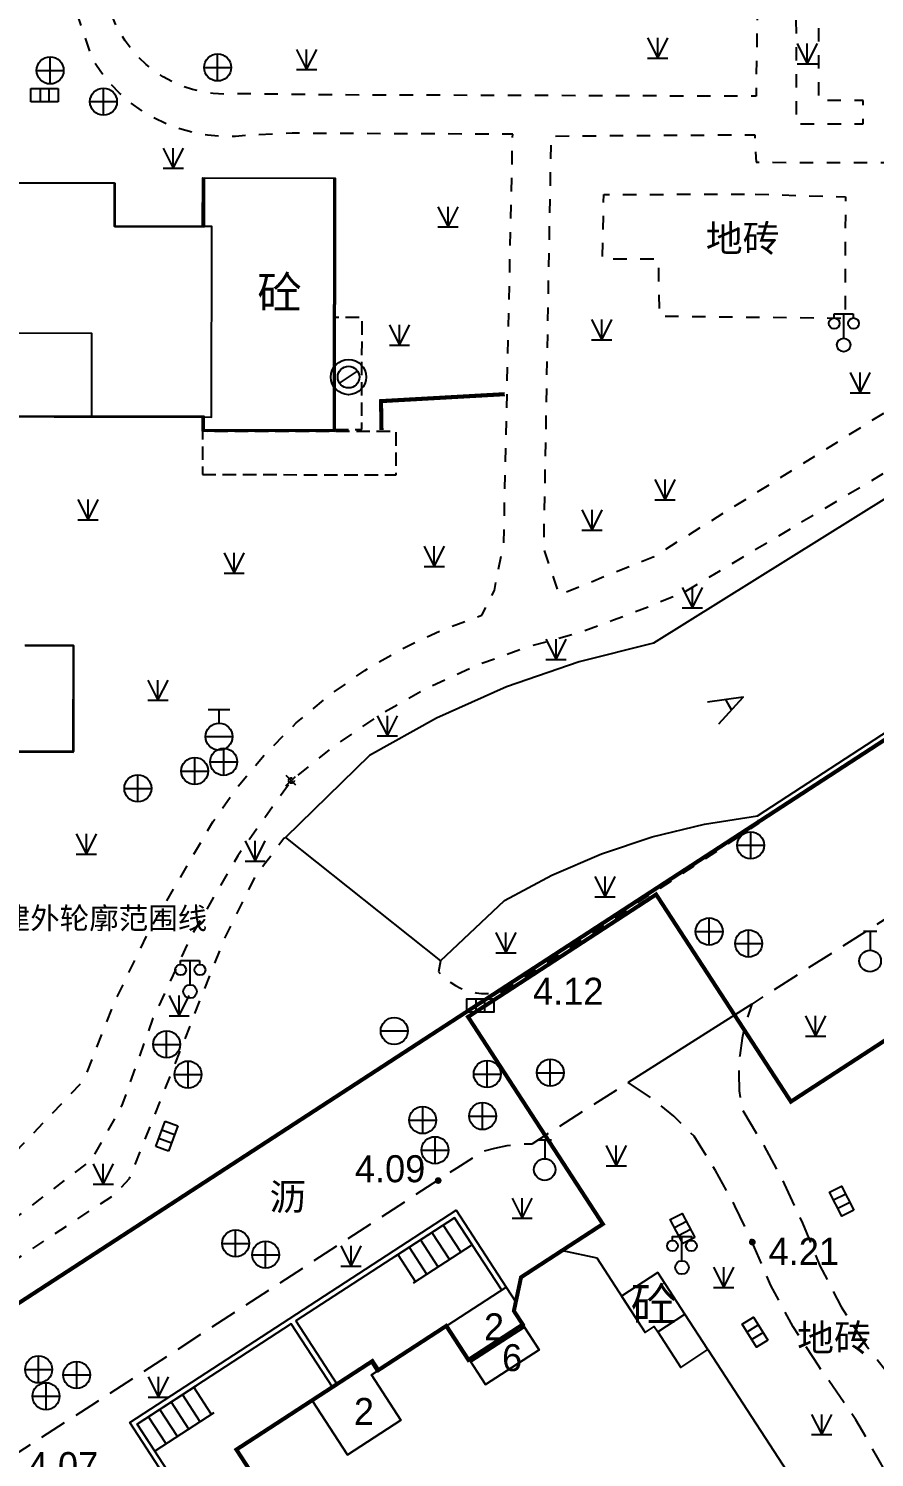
# Model space of a CAD drawing. Extents: x 99002 to 478558, y 2449839 to 2450453.
# Drawn here: x 478371.7 to 478403, y 2450095.1 to 2450147.9 of the extents above; entities that cross this region are included whole.
import ezdxf
from ezdxf.enums import TextEntityAlignment as Align

# ---------------------------------------------------------------- set-up
doc = ezdxf.new("R2010")
doc.units = 0
doc.header["$LTSCALE"] = 0.5
doc.header["$PDMODE"] = 35
doc.header["$PDSIZE"] = 0.2
for name, pattern in [('2', [0]), ('430600', [3, 2, -1]), ('X0', [4, 3, -1]), ('X3', [5, 4, -1]), ('X32', [1.5, 1, -0.5]), ('X6', [2, 1, -1])]:
    doc.linetypes.add(name, pattern=pattern)
doc.layers.get('0').update_dxf_attribs({"linetype": 'CONTINUOUS'})
for name, color, linetype in [('DEFAULT', 1, 'CONTINUOUS'), ('DLDW', 11, 'CONTINUOUS'), ('DLSS', 4, 'CONTINUOUS'), ('DMTZ', 3, 'CONTINUOUS'), ('GCD', 1, 'CONTINUOUS'), ('GXYZ', 2, 'CONTINUOUS'), ('JMD', 6, 'CONTINUOUS'), ('ZBTZ', 3, 'CONTINUOUS'), ('交通线', 7, 'CONTINUOUS'), ('地下室范围线', 170, 'CONTINUOUS'), ('居民地点', 7, 'CONTINUOUS'), ('居民地线', 7, 'CONTINUOUS'), ('建筑物首层报建外轮廓范围线', 10, 'CONTINUOUS'), ('房屋面', 7, 'CONTINUOUS'), ('植被点', 114, 'CONTINUOUS'), ('管线点', 7, 'CONTINUOUS'), ('高程点', 7, 'CONTINUOUS')]:
    doc.layers.add(name, color=color, linetype=linetype)
doc.styles.add('方正中等线简体', font='FZZDXJW.TTF')
doc.styles.add('方正细等线简体', font='方正细等线简体.ttf')
doc.styles.add('等线体', font='simhei.ttf')
doc.styles.add('细等线体', font='FZXDXJW.TTF', dxfattribs={"width": 0.8})
doc.styles.add('黑体', font='simhei.ttf')
doc.linetypes.add('1161', pattern='A,0,[149,AAA.SHX,S=0.15,R=0,X=0,Y=0],-1.6', length=1.6)
doc.linetypes.add('380202', pattern='A,4.5,[145,ss2007.shx,S=1,R=0,X=0,Y=1],4.5,-0.5,[146,ss2007.shx,S=1,R=0,X=0,Y=0],-0.5', length=10)

# ---------------------------------------------------------------- blocks, each defined once
blk = doc.blocks.new('3805011')
at = {"color": 0, "linetype": 'Continuous', "lineweight": -3, "flags": 128}
for points in [[(-0.7, 2), (-0.7, 2.3), (0.7, 2.3), (0.7, 2)], [(0, 0.5), (0, 2.3)]]:
    blk.add_lwpolyline(points, dxfattribs=at)
at = {"color": 0, "linetype": 'Continuous', "lineweight": -3}
for centre, radius in [((-0.7, 1.6), 0.4), ((0.7, 1.6), 0.4), ((0, 0), 0.5)]:
    blk.add_circle(centre, radius, dxfattribs=at)
blk = doc.blocks.new('8202001')
at = {"color": 0, "linetype": 'Continuous', "lineweight": -3, "flags": 128}
for points in [[(-0.75, 1.5), (0, 0)], [(0, 0), (0.75, 1.5)], [(0, 0), (0, 1.5)], [(-0.75, 0), (0.75, 0)]]:
    blk.add_lwpolyline(points, dxfattribs=at)
blk = doc.blocks.new('7201001')
at = {"linetype": '2'}
h = blk.add_hatch(color=0, dxfattribs=at)
edge = h.paths.add_edge_path(flags=0)
edge.add_arc((0, 0), 0.25, 0, 360)
blk = doc.blocks.new('5441011')
at = {"color": 0, "linetype": 'Continuous', "lineweight": -3, "flags": 128}
for points in [[(-1, 0), (1, 0)], [(0, -1), (0, 1)]]:
    blk.add_lwpolyline(points, dxfattribs=at)
at = {"color": 0, "linetype": 'Continuous', "lineweight": -3}
blk.add_circle((0, 0), 1, dxfattribs=at)
blk = doc.blocks.new('5441024')
at = {"color": 0, "linetype": 'Continuous', "lineweight": -3, "flags": 128}
blk.add_lwpolyline([(1, 0.5), (1, -0.5), (-1, -0.5), (-1, 0.5)], close=True, dxfattribs=at)
for points in [[(-0.33, 0.5), (-0.33, -0.5)], [(0.33, -0.5), (0.33, 0.5)]]:
    blk.add_lwpolyline(points, dxfattribs=at)
blk = doc.blocks.new('5430072')
at = {"color": 0, "linetype": 'Continuous', "lineweight": -3, "flags": 128}
for points in [[(-0.5, 2.2), (0.5, 2.2)], [(0, 2.2), (0, 0.8)]]:
    blk.add_lwpolyline(points, dxfattribs=at)
at = {"color": 0, "linetype": 'Continuous', "lineweight": -3}
blk.add_circle((0, 0), 0.8, dxfattribs=at)
blk = doc.blocks.new('5430051')
at = {"color": 0, "linetype": 'Continuous', "lineweight": -3, "flags": 128}
blk.add_lwpolyline([(-1, 0), (1, 0)], dxfattribs=at)
at = {"color": 0, "linetype": 'Continuous', "lineweight": -3}
blk.add_circle((0, 0), 1, dxfattribs=at)
blk = doc.blocks.new('gc043')
for p, q in [((-1, 0), (1, 0)), ((0, -1), (0, 1))]:
    blk.add_line(p, q)
blk.add_circle((0, 0), 1)
blk = doc.blocks.new('gc133')
for p, q in [((-0.8, 2), (0.8, 2)), ((0, 1), (0, 2)), ((-1, 0), (1, 0))]:
    blk.add_line(p, q)
blk.add_circle((0, 0), 1)
blk = doc.blocks.new('gc041')
for p, q in [((-1, 0.5), (1, 0.5)), ((-1, -0.5), (-1, 0.5)), ((-0.33, 0.5), (-0.33, -0.5)), ((0.33, 0.5), (0.33, -0.5)), ((1, 0.5), (1, -0.5)), ((1, -0.5), (-1, -0.5))]:
    blk.add_line(p, q)
blk = doc.blocks.new('gc097')
for p, q in [((-0.7, 2), (-0.7, 2.3)), ((-0.7, 2.3), (0.7, 2.3)), ((0, 0.5), (0, 2.3)), ((0.7, 2.3), (0.7, 2))]:
    blk.add_line(p, q)
for centre, radius in [((-0.7, 1.6), 0.4), ((0.73, 1.6), 0.4), ((0, 0), 0.5)]:
    blk.add_circle(centre, radius)
blk = doc.blocks.new('gc124')
for p, q in [((-0.75, 1.5), (0, 0)), ((0, 0), (0, 1.5)), ((0, 0), (0.75, 1.5)), ((-0.75, 0), (0.75, 0))]:
    blk.add_line(p, q)
blk = doc.blocks.new('gc290')
for points in [[(-0.9, 2.5), (0, 0), (0.9, 2.5)], [(0, 1.2), (-0.43, 1.2), (0.43, 1.2)]]:
    blk.add_lwpolyline(points)
blk = doc.blocks.new('GC200')
at = {"linetype": 'Continuous', "const_width": 0.2, "flags": 128}
blk.add_lwpolyline([(-0.1, 0, 1), (0.1, 0, 1)], format="xyb", close=True, dxfattribs=at)
blk = doc.blocks.new('gc011')
for p, q in [((-0.67, -0.44), (0.67, 0.44)), ((0.8, 0), (0.8, 0))]:
    blk.add_line(p, q)
for radius in [1.3, 0.8]:
    blk.add_circle((0, 0), radius)

msp = doc.modelspace()

# ---------------------------------------------------------------- linework, layer by layer
at = {"layer": 'DLSS', "color": 4, "linetype": 'X6', "flags": 128}
for points in [[(478404.278, 2450164.193), (478404.283, 2450153.726), (478402.564, 2450153.728), (478402.594, 2450150.772), (478398.703, 2450150.705), (478398.633, 2450145.422), (478383.053, 2450145.472), (478379.334, 2450145.514), (478378.943, 2450145.503), (478378.552, 2450145.527), (478378.165, 2450145.584), (478377.784, 2450145.675), (478377.413, 2450145.799), (478377.053, 2450145.954), (478376.709, 2450146.14), (478376.382, 2450146.355), (478376.075, 2450146.598), (478375.79, 2450146.867), (478375.53, 2450147.16), (478375.296, 2450147.473), (478375.09, 2450147.807), (478374.914, 2450148.156), (478374.77, 2450148.52), (478374.657, 2450148.895), (478374.577, 2450149.278), (478373.627, 2450152.674), (478381.995, 2450156.488), (478391.33, 2450161.475), (478393.818, 2450162.424), (478396.373, 2450163.174), (478398.978, 2450163.721), (478401.619, 2450164.061)], [(478420.209, 2450160.185), (478422.18, 2450157.17), (478423.359, 2450154.437), (478424.183, 2450149.327), (478424.175, 2450147.485), (478424.121, 2450146.486), (478421.388, 2450144.961), (478394.832, 2450128.379), (478391.366, 2450126.983), (478390.786, 2450128.693), (478391.058, 2450143.952), (478398.588, 2450144), (478398.636, 2450142.981), (478411.433, 2450142.959), (478411.47, 2450150.74), (478407.497, 2450150.793), (478407.555, 2450153.691), (478405.767, 2450153.747), (478405.795, 2450164.241), (478407.963, 2450164.179), (478410.117, 2450163.939), (478412.245, 2450163.525), (478414.332, 2450162.937), (478416.364, 2450162.181), (478418.328, 2450161.262)], [(478400.109, 2450149.243), (478400.12, 2450144.404), (478402.599, 2450144.409), (478402.597, 2450145.265), (478400.956, 2450145.262), (478400.949, 2450148.429), (478402.595, 2450148.432), (478402.593, 2450149.249)], [(478398.603, 2450141.802), (478401.937, 2450141.703), (478401.932, 2450137.205), (478395.061, 2450137.283), (478395.029, 2450139.398), (478392.957, 2450139.392), (478393.001, 2450141.791)]]:
    msp.add_lwpolyline(points, close=True, dxfattribs=at)
for points in [[(478343.179, 2450102.917), (478342.76, 2450102.923), (478342.745, 2450106.358), (478341.47, 2450106.414), (478341.404, 2450098.543), (478334.016, 2450098.613), (478332.604, 2450099.964), (478329.512, 2450096.725), (478331.411, 2450095.887), (478333.364, 2450095.181), (478335.361, 2450094.612), (478347.962, 2450093.428), (478349.258, 2450093.355), (478350.556, 2450093.396), (478351.845, 2450093.553), (478353.115, 2450093.822), (478369.376, 2450104.429), (478373.774, 2450109.032), (478374.879, 2450111.858), (478376.203, 2450114.589), (478377.736, 2450117.207), (478378.543, 2450118.588), (478379.466, 2450119.894), (478380.497, 2450121.116), (478381.629, 2450122.245), (478382.855, 2450123.273), (478384.163, 2450124.192), (478385.546, 2450124.995), (478386.993, 2450125.677), (478388.493, 2450126.232), (478388.956, 2450127.148), (478389.282, 2450128.819), (478389.301, 2450128.843), (478389.632, 2450144.017), (478381.478, 2450144.054), (478379.905, 2450143.983), (478379.384, 2450143.937), (478378.861, 2450143.938), (478378.34, 2450143.985), (478377.825, 2450144.078), (478377.32, 2450144.217), (478376.83, 2450144.4), (478376.358, 2450144.625), (478375.907, 2450144.892), (478375.483, 2450145.198), (478375.087, 2450145.54), (478374.723, 2450145.916), (478374.394, 2450146.322), (478374.102, 2450146.757), (478372.268, 2450152.24), (478366.498, 2450150.715), (478366.489, 2450141.507)], [(478429.11, 2450146.796), (478395.927, 2450127.054), (478394.651, 2450126.537), (478393.366, 2450126.042), (478392.074, 2450125.569), (478390.134, 2450125.038), (478388.245, 2450124.349), (478386.42, 2450123.505), (478384.67, 2450122.514), (478383.008, 2450121.382), (478381.446, 2450120.116), (478379.466, 2450117.337), (478377.75, 2450114.387), (478376.312, 2450111.292), (478375.165, 2450108.078), (478374.039, 2450106.081), (478370.832, 2450103.633), (478344.658, 2450086.461), (478345.301, 2450085.473), (478347.677, 2450087.02), (478361.705, 2450096.135), (478374.871, 2450104.778), (478375.463, 2450105.402), (478378.999, 2450114.317), (478380.132, 2450116.598), (478381.166, 2450117.982), (478381.227, 2450118.006)], [(478386.963, 2450113.454), (478386.89, 2450113.047), (478387.029, 2450112.899), (478387.181, 2450112.764), (478387.343, 2450112.642), (478387.516, 2450112.535), (478387.697, 2450112.444), (478387.886, 2450112.368), (478388.08, 2450112.31), (478388.279, 2450112.268), (478388.48, 2450112.244), (478388.683, 2450112.237), (478388.886, 2450112.249), (478389.087, 2450112.278), (478389.284, 2450112.324), (478398.754, 2450118.542), (478398.693, 2450118.816)]]:
    msp.add_lwpolyline(points, dxfattribs=at)
at = {"layer": 'DLSS', "color": 4, "linetype": 'X3', "const_width": 0.15, "flags": 128}
msp.add_lwpolyline([(478389.34, 2450134.405), (478384.762, 2450134.148), (478384.78, 2450133.082)], dxfattribs=at)
at = {"layer": 'DLSS', "color": 4, "linetype": 'X6'}
msp.add_point((478381.446, 2450120.116), dxfattribs=at)
at = {"layer": 'JMD', "color": 6, "linetype": 'Continuous', "lineweight": -3, "ltscale": 0.5, "elevation": 22.088, "flags": 128}
for points in [[(478378.165, 2450140.601), (478378.167, 2450142.401), (478383.067, 2450142.395), (478383.055, 2450133.025), (478378.155, 2450133.031), (478378.155, 2450133.561)], [(478366.849, 2450136.676), (478374.059, 2450136.666), (478374.055, 2450133.566), (478378.495, 2450133.561), (478378.505, 2450140.601), (478374.905, 2450140.605), (478374.907, 2450142.205), (478366.617, 2450142.216)], [(478366.845, 2450133.576), (478378.495, 2450133.561), (478378.505, 2450140.601), (478374.905, 2450140.605), (478374.907, 2450142.205), (478366.617, 2450142.216)], [(478369.779, 2450121.172), (478373.379, 2450121.167), (478373.384, 2450125.107), (478371.584, 2450125.11)]]:
    msp.add_lwpolyline(points, dxfattribs=at)
at = {"layer": 'JMD', "color": 6, "linetype": 'X32', "elevation": 22.088, "flags": 128}
msp.add_lwpolyline([(478383.055, 2450133.105), (478384.055, 2450133.103), (478384.06, 2450137.243), (478383.06, 2450137.245)], dxfattribs=at)
at = {"layer": 'JMD', "color": 6, "linetype": 'Continuous', "flags": 128}
msp.add_lwpolyline([(478398.693, 2450118.816), (478411.102, 2450126.894), (478414.992, 2450129.354), (478410.87, 2450135.228), (478407.29, 2450132.963), (478394.84, 2450125.199), (478392.087, 2450124.512), (478389.406, 2450123.585), (478386.817, 2450122.426), (478384.341, 2450121.043), (478381.227, 2450118.006), (478386.963, 2450113.454), (478389.325, 2450115.686), (478391.082, 2450116.617), (478392.911, 2450117.4), (478394.797, 2450118.03), (478396.729, 2450118.503)], close=True, dxfattribs=at)
at = {"layer": 'JMD', "color": 6, "linetype": 'X32', "elevation": 22.088, "flags": 128}
msp.add_lwpolyline([(478378.153, 2450131.433), (478385.326, 2450131.423), (478385.328, 2450133.022), (478378.155, 2450133.031)], close=True, dxfattribs=at)
at = {"layer": 'ZBTZ', "color": 3, "linetype": '1161', "lineweight": -3, "flags": 128}
msp.add_lwpolyline([(478398.472, 2450111.848), (478393.905, 2450108.944)], dxfattribs=at)
at = {"layer": '交通线', "color": 4, "linetype": '430600', "lineweight": -3, "flags": 128}
for points in [[(478479.943, 2450132.353), (478463.369, 2450132.238), (478458.881, 2450132.495), (478456.499, 2450132.827), (478454.157, 2450133.376), (478451.875, 2450134.135), (478449.672, 2450135.1), (478447.349, 2450135.868), (478444.97, 2450136.437), (478442.551, 2450136.803), (478440.11, 2450136.964), (478437.664, 2450136.917), (478435.23, 2450136.665), (478434.303, 2450136.175), (478423.303, 2450129.07), (478423.254, 2450129.021), (478423.21, 2450128.967), (478423.17, 2450128.91), (478423.136, 2450128.849), (478423.107, 2450128.786), (478423.083, 2450128.72), (478423.065, 2450128.653), (478423.053, 2450128.584), (478423.047, 2450128.515), (478423.047, 2450128.445), (478423.054, 2450128.376), (478423.066, 2450128.307), (478423.084, 2450128.24), (478423.108, 2450128.175), (478423.137, 2450128.111), (478423.172, 2450128.051), (478423.212, 2450127.994), (478423.256, 2450127.94), (478423.305, 2450127.891), (478423.359, 2450127.846), (478405.874, 2450116.556), (478398.472, 2450111.848), (478398.269, 2450111.229), (478398.12, 2450110.594), (478398.028, 2450109.949), (478397.991, 2450109.298), (478398.012, 2450108.647), (478398.089, 2450107.999), (478398.92, 2450106.624), (478399.674, 2450105.206), (478400.351, 2450103.749), (478400.996, 2450102.171), (478401.783, 2450100.659), (478402.705, 2450099.225), (478403.755, 2450097.882), (478404.384, 2450096.913), (478405.57, 2450094.739), (478406.862, 2450092.628), (478408.257, 2450090.582), (478408.46, 2450090.292), (478408.688, 2450090.019), (478408.938, 2450089.767), (478409.209, 2450089.538), (478409.498, 2450089.333), (478409.804, 2450089.153), (478410.124, 2450089), (478410.457, 2450088.875), (478410.798, 2450088.78), (478411.147, 2450088.714), (478411.5, 2450088.678), (478411.855, 2450088.672), (478412.209, 2450088.698), (478412.559, 2450088.753), (478412.904, 2450088.838), (478414.828, 2450089.959), (478416.657, 2450091.23), (478418.379, 2450092.642), (478417.701, 2450093.593), (478419.102, 2450094.694), (478419.842, 2450093.734), (478420.77, 2450094.295), (478421.712, 2450094.832), (478422.668, 2450095.344), (478425.666, 2450097.102), (478425.678, 2450097.562), (478425.649, 2450098.02), (478425.577, 2450098.474), (478425.465, 2450098.919), (478425.313, 2450099.353), (478425.122, 2450099.77), (478424.893, 2450100.169), (478424.63, 2450100.545), (478424.333, 2450100.896)], [(478394.852, 2450081.681), (478396.459, 2450079.208), (478396.532, 2450079.068), (478396.616, 2450078.934), (478396.712, 2450078.809), (478396.819, 2450078.692), (478396.935, 2450078.586), (478397.061, 2450078.489), (478397.194, 2450078.405), (478397.334, 2450078.332), (478397.48, 2450078.271), (478397.631, 2450078.224), (478397.785, 2450078.189), (478397.941, 2450078.169), (478400.406, 2450079.355), (478402.823, 2450080.633), (478405.192, 2450082), (478405.394, 2450082.138), (478405.582, 2450082.294), (478405.757, 2450082.465), (478405.915, 2450082.652), (478406.056, 2450082.852), (478406.179, 2450083.063), (478406.282, 2450083.285), (478406.365, 2450083.515), (478406.427, 2450083.752), (478406.468, 2450083.993), (478406.693, 2450085.558), (478406.816, 2450087.135), (478406.836, 2450088.716), (478406.429, 2450089.681), (478405.943, 2450090.608), (478405.38, 2450091.491), (478404.744, 2450092.323), (478403.927, 2450093.7), (478403.122, 2450095.084), (478402.329, 2450096.474), (478400.955, 2450098.456), (478400.001, 2450099.911), (478399.18, 2450101.445), (478398.496, 2450103.045), (478397.852, 2450104.391), (478397.132, 2450105.699), (478396.339, 2450106.963), (478395.593, 2450107.7), (478394.779, 2450108.363), (478393.905, 2450108.944), (478390.337, 2450106.674), (478389.875, 2450106.657), (478389.416, 2450106.603), (478388.963, 2450106.514), (478388.518, 2450106.39), (478387.562, 2450105.785), (478374.708, 2450097.43), (478374.026, 2450096.992), (478370.6, 2450094.782), (478369.951, 2450094.324), (478357.607, 2450086.341), (478356.945, 2450085.872), (478353.521, 2450083.694), (478340.666, 2450075.287), (478340.002, 2450074.88), (478333.988, 2450070.987), (478331.952, 2450069.651), (478331.265, 2450068.957), (478330.641, 2450068.206), (478330.084, 2450067.404), (478329.599, 2450066.556), (478329.189, 2450065.669), (478328.858, 2450064.751), (478328.607, 2450063.807), (478328.44, 2450062.845), (478328.357, 2450061.872), (478328.358, 2450060.895), (478328.444, 2450059.922), (478328.614, 2450058.96), (478328.867, 2450058.017), (478329.201, 2450057.099), (478347.003, 2450039.842), (478348.907, 2450037.656), (478349.589, 2450036.674), (478362.784, 2450017.026), (478363.954, 2450016.185), (478364.642, 2450015.592), (478373.787, 2450007.903), (478379.173, 2450003.015), (478384.241, 2449998.212), (478396, 2449986.946), (478398.011, 2449985.022), (478399.229, 2449983.784), (478400.558, 2449982.665), (478401.986, 2449981.677), (478404.483, 2449979.905), (478416.492, 2449971.351), (478416.836, 2449970.999), (478422.449, 2449965.556), (478424.272, 2449963.329), (478425.508, 2449961.1), (478428.225, 2449958.523), (478431.459, 2449955.8), (478434.142, 2449954.42), (478445.956, 2449942.922), (478446.481, 2449942.456), (478447.043, 2449942.037), (478447.64, 2449941.668), (478448.266, 2449941.351), (478448.916, 2449941.089), (478449.587, 2449940.884), (478450.273, 2449940.737), (478450.969, 2449940.65), (478451.67, 2449940.622), (478452.371, 2449940.655), (478453.066, 2449940.748), (478453.751, 2449940.9), (478454.42, 2449941.11), (478455.7, 2449941.443), (478457.981, 2449944.485), (478458.148, 2449944.564), (478455.81, 2449948.415), (478457.924, 2449949.782), (478459.95, 2449951.084), (478462.127, 2449952.434), (478464.164, 2449953.762), (478466.248, 2449955.086), (478468.444, 2449956.513), (478471.843, 2449951.186)]]:
    msp.add_lwpolyline(points, dxfattribs=at)
at = {"layer": '地下室范围线', "color": 170, "linetype": 'X0', "const_width": 0.15, "flags": 128}
for points in [[(478291.279, 2450048.457), (478273.843, 2450065.24), (478274.774, 2450066.207), (478274.781, 2450071.265), (478268.18, 2450071.274), (478268.186, 2450075.674), (478269.986, 2450075.671), (478269.99, 2450078.471), (478274.09, 2450078.466), (478274.092, 2450080.266), (478274.592, 2450080.265), (478274.598, 2450084.665), (478272.148, 2450084.669), (478272.148, 2450084.469), (478264.048, 2450084.479), (478264.057, 2450091.279), (478267.757, 2450091.275), (478267.766, 2450097.635), (478443.266, 2450253.013), (478450.724, 2450253.003), (478450.716, 2450247.103), (478496.667, 2450247.042), (478496.617, 2450209.048), (478455.116, 2450209.103), (478455.045, 2450155.217), (478360.692, 2450093.851), (478359.326, 2450095.945), (478321.283, 2450071.203), (478306.781, 2450071.223), (478306.772, 2450064.554)], [(478321.488, 2450050.286), (478330.08, 2450055.876), (478330.499, 2450056.175), (478330.89, 2450056.51), (478331.25, 2450056.877), (478331.577, 2450057.275), (478331.868, 2450057.699), (478332.121, 2450058.148), (478332.334, 2450058.616), (478332.506, 2450059.101), (478332.634, 2450059.6), (478332.719, 2450060.108), (478332.759, 2450060.621), (478332.754, 2450061.136), (478332.704, 2450061.648), (478332.61, 2450062.154), (478332.472, 2450062.65), (478332.291, 2450063.132), (478332.069, 2450063.596), (478331.807, 2450064.039), (478325.686, 2450073.441), (478331.381, 2450077.146), (478337.554, 2450067.659), (478342.667, 2450070.986), (478343.912, 2450070.723), (478344.239, 2450070.22), (478346.251, 2450071.529), (478345.433, 2450072.786), (478347.947, 2450074.422), (478347.729, 2450074.757), (478352.759, 2450078.03), (478353.304, 2450077.191), (478362.859, 2450083.409), (478362.314, 2450084.247), (478369.858, 2450089.156), (478370.403, 2450088.318), (478379.958, 2450094.535), (478379.413, 2450095.373), (478384.442, 2450098.646), (478384.66, 2450098.31), (478387.175, 2450099.947), (478387.993, 2450098.69), (478390.004, 2450099.999), (478389.677, 2450100.502), (478389.941, 2450101.746), (478392.966, 2450103.715), (478387.981, 2450111.376), (478394.938, 2450115.903), (478399.923, 2450108.242), (478408.044, 2450113.525), (478409.293, 2450113.261), (478409.618, 2450112.761), (478411.63, 2450114.07), (478410.812, 2450115.327), (478413.326, 2450116.963), (478413.108, 2450117.299), (478418.137, 2450120.571), (478418.683, 2450119.733), (478428.238, 2450125.95), (478427.693, 2450126.789), (478432.722, 2450130.061), (478432.94, 2450129.726), (478435.455, 2450131.362), (478436.273, 2450130.105), (478438.368, 2450131.468), (478437.986, 2450132.055), (478438.221, 2450133.162), (478439.729, 2450134.144), (478440.974, 2450133.88), (478441.247, 2450133.461), (478454.666, 2450142.193), (478469.534, 2450119.344), (478469.386, 2449987.125), (478463.408, 2449983.235), (478462.59, 2449984.493), (478460.494, 2449983.129), (478461.858, 2449981.034), (478460.349, 2449980.052), (478462.531, 2449976.699), (478456.16, 2449972.554), (478453.979, 2449975.907), (478452.386, 2449974.871), (478451.568, 2449976.128), (478444.024, 2449971.219), (478444.842, 2449969.962), (478443.25, 2449968.926), (478445.431, 2449965.573), (478443.583, 2449964.37), (478464.254, 2449932.603), (478459.677, 2449929.625), (478463.818, 2449923.262), (478456.279, 2449918.357), (478453.957, 2449920.592), (478451.602, 2449918.145), (478450.231, 2449919.46), (478441.771, 2449910.669), (478443.141, 2449909.352), (478440.577, 2449906.688), (478423.786, 2449922.843), (478422.018, 2449921.005), (478311.113, 2450027.708), (478313.666, 2450030.362), (478314.171, 2450029.877), (478322.643, 2450038.681), (478322.138, 2450039.167), (478324.564, 2450041.688), (478323.282, 2450042.922), (478325.388, 2450044.293)]]:
    msp.add_lwpolyline(points, close=True, dxfattribs=at)
at = {"layer": '居民地线', "color": 6, "linetype": 'Continuous', "lineweight": -3, "ltscale": 0.5, "flags": 128}
msp.add_lwpolyline([(478377.316, 2450093.529), (478375.468, 2450096.373), (478387.54, 2450104.224), (478389.393, 2450101.376), (478389.225, 2450101.267), (478387.48, 2450103.949), (478381.612, 2450100.133), (478383.138, 2450097.785), (478382.971, 2450097.677), (478381.444, 2450100.024), (478375.744, 2450096.316), (478377.485, 2450093.639)], close=True, dxfattribs=at)
for points in [[(478385.301, 2450102.532), (478387.48, 2450103.949)], [(478387.48, 2450103.949), (478388.134, 2450102.944)], [(478386.642, 2450103.404), (478387.296, 2450102.398)], [(478387.061, 2450103.677), (478387.715, 2450102.671)], [(478385.804, 2450102.859), (478386.458, 2450101.852)], [(478388.134, 2450102.944), (478385.955, 2450101.525)], [(478386.223, 2450103.132), (478386.877, 2450102.125)], [(478385.384, 2450102.586), (478386.039, 2450101.58)], [(478375.744, 2450096.316), (478377.923, 2450097.734)], [(478378.075, 2450096.4), (478377.42, 2450097.407)], [(478378.494, 2450096.673), (478377.839, 2450097.679)], [(478377.656, 2450096.127), (478377.001, 2450097.134)], [(478376.818, 2450095.582), (478376.163, 2450096.589)], [(478378.578, 2450096.727), (478376.398, 2450095.31)], [(478377.237, 2450095.855), (478376.582, 2450096.862)], [(478376.398, 2450095.31), (478375.744, 2450096.316)]]:
    msp.add_lwpolyline(points, dxfattribs=at)
at = {"layer": '居民地线', "color": 6, "linetype": '380202', "lineweight": -3, "ltscale": 0.5, "flags": 128}
msp.add_lwpolyline([(478396.854, 2450099.069), (478396.004, 2450100.377)], dxfattribs=at)
at = {"layer": '建筑物首层报建外轮廓范围线', "color": 10, "linetype": 'Continuous'}
for points in [[(478366.864, 2450133.606), (478378.214, 2450133.591), (478378.214, 2450133.091), (478383.014, 2450133.085), (478383.026, 2450142.385), (478378.226, 2450142.391), (478378.224, 2450140.591), (478374.924, 2450140.595), (478374.926, 2450142.195), (478366.676, 2450142.206)], [(478369.798, 2450121.202), (478373.398, 2450121.197), (478373.403, 2450125.097), (478371.603, 2450125.1)]]:
    msp.add_lwpolyline(points, dxfattribs=at)
at = {"layer": '房屋面', "color": 6, "linetype": 'Continuous', "lineweight": -3, "ltscale": 0.5, "flags": 128}
msp.add_lwpolyline([(478380.503, 2450093.693), (478379.413, 2450095.37), (478382.214, 2450097.19), (478383.522, 2450095.177), (478385.501, 2450096.463), (478384.411, 2450098.14), (478387.212, 2450099.96), (478388.629, 2450097.779), (478390.608, 2450099.065), (478389.688, 2450100.481), (478389.955, 2450101.742), (478391.479, 2450102.732), (478392.74, 2450102.464), (478394.532, 2450099.706), (478394.867, 2450099.924), (478394.998, 2450099.723), (478395.848, 2450098.415), (478396.854, 2450099.069), (478400.58, 2450093.333)], dxfattribs=at)
for points in [[(478395.002, 2450101.92), (478393.66, 2450101.048), (478394.532, 2450099.706), (478394.867, 2450099.924), (478394.998, 2450099.723), (478394.998, 2450099.723), (478396.004, 2450100.377)], [(478387.212, 2450099.96), (478389.392, 2450101.376), (478389.758, 2450100.813), (478389.688, 2450100.481), (478390.063, 2450099.904), (478388.084, 2450098.618)], [(478388.084, 2450098.618), (478390.063, 2450099.904), (478390.608, 2450099.065), (478388.629, 2450097.779)], [(478382.214, 2450097.19), (478384.394, 2450098.606), (478384.612, 2450098.271), (478384.411, 2450098.14), (478385.501, 2450096.463), (478383.522, 2450095.177)]]:
    msp.add_lwpolyline(points, close=True, dxfattribs=at)

# ---------------------------------------------------------------- block references
at = {"layer": 'DLDW', "color": 11, "linetype": 'Continuous', "xscale": 0.5, "yscale": 0.5}
for p in [(478401.875, 2450136.224, 4.427), (478377.699, 2450112.314, 6.165)]:
    msp.add_blockref('gc097', p, dxfattribs=at)
at = {"layer": 'GCD', "color": 1, "linetype": 'Continuous'}
ref = msp.add_blockref('GC200', (478391.859, 2450117.274, 3.654), dxfattribs=dict(at, xscale=4.876000004212864e-06, yscale=4.876000004212864e-06, zscale=4.876000004212864e-06))
ref.add_attrib('height', '3.65', dxfattribs={"linetype": 'Continuous', "height": 0.00000975, "style": '方正中等线简体', "width": 0.8}).set_placement((478392.459, 2450116.774, 3.654), align=Align.MIDDLE_LEFT)
ref = msp.add_blockref('GC200', (478380.132, 2450116.598, 4.063), dxfattribs=dict(at, xscale=4.876000004212864e-06, yscale=4.876000004212864e-06, zscale=4.876000004212864e-06))
ref.add_attrib('height', '4.06', dxfattribs={"linetype": 'Continuous', "height": 0.00000975, "style": '方正中等线简体', "width": 0.8}).set_placement((478380.732, 2450116.098, 4.063), align=Align.MIDDLE_LEFT)
ref = msp.add_blockref('GC200', (478377.623, 2450109.243, 4.064), dxfattribs=dict(at, xscale=4.876000004212864e-06, yscale=4.876000004212864e-06, zscale=4.876000004212864e-06))
ref.add_attrib('height', '4.06', dxfattribs={"linetype": 'Continuous', "height": 0.00000975, "style": '方正中等线简体', "width": 0.8}).set_placement((478378.223, 2450108.743, 4.064), align=Align.MIDDLE_LEFT)
at = {"layer": 'GXYZ', "color": 2, "linetype": 'Continuous', "xscale": 0.5, "yscale": 0.5}
for name, p in [('gc043', (478372.523, 2450146.378, 4.242)), ('gc043', (478378.719, 2450146.488, 4.187)), ('gc041', (478372.315, 2450145.463, 4.219)), ('gc043', (478374.496, 2450145.225, 4.114)), ('gc133', (478378.772, 2450121.741, 4.33)), ('gc043', (478378.943, 2450120.808, 4.285)), ('gc043', (478377.872, 2450120.469, 4.283)), ('gc043', (478375.768, 2450119.828, 4.312)), ('gc043', (478376.832, 2450110.36, 4.084)), ('gc043', (478377.623, 2450109.243, 4.064))]:
    msp.add_blockref(name, p, dxfattribs=at)
at = {"layer": 'GXYZ', "color": 2, "linetype": 'Continuous', "xscale": 0.5000000001182198, "yscale": 0.5000000000385324, "rotation": 69.98568400378285}
msp.add_blockref('gc041', (478376.836, 2450106.962, 4.003), dxfattribs=at)
at = {"layer": 'JMD', "color": 6, "linetype": 'Continuous', "xscale": 0.5, "yscale": 0.5}
msp.add_blockref('gc011', (478383.56, 2450135.037), dxfattribs=at)
at = {"layer": 'JMD', "color": 6, "linetype": 'Continuous', "xscale": 0.4999999999373796, "yscale": 0.500000000165191, "rotation": 117.5881681045594}
msp.add_blockref('gc290', (478398.152, 2450123.197), dxfattribs=at)
at = {"layer": 'ZBTZ', "color": 3, "linetype": 'Continuous', "xscale": 0.5, "yscale": 0.5}
for p in [(478382.008, 2450146.407), (478394.999, 2450146.831), (478400.53, 2450146.627), (478377.08, 2450142.759), (478387.244, 2450140.588), (478392.927, 2450136.414), (478385.446, 2450136.222), (478402.484, 2450134.459), (478395.266, 2450130.501), (478373.925, 2450129.759), (478392.57, 2450129.375), (478386.73, 2450128.033), (478379.331, 2450127.785), (478396.278, 2450126.502), (478391.239, 2450124.592), (478376.51, 2450123.083), (478385, 2450121.765), (478373.865, 2450117.395), (478380.106, 2450117.133), (478393.049, 2450115.812), (478389.382, 2450113.742), (478377.295, 2450111.417), (478374.49, 2450105.188)]:
    msp.add_blockref('gc124', p, dxfattribs=at)
at = {"layer": '居民地点', "color": 2, "linetype": 'Continuous', "ltscale": 0.5, "xscale": 0.5, "yscale": 0.5}
msp.add_blockref('3805011', (478395.892, 2450102.109, 4.125), dxfattribs=at)
at = {"layer": '植被点', "color": 3, "linetype": 'Continuous', "ltscale": 0.5, "xscale": 0.5, "yscale": 0.5}
for p in [(478400.834, 2450110.662, 9999), (478393.462, 2450105.866, 9999), (478389.982, 2450103.927, 9999), (478383.655, 2450102.155, 9999), (478397.438, 2450101.364, 9999), (478376.529, 2450097.316, 9999), (478401.061, 2450095.926, 9999)]:
    msp.add_blockref('8202001', p, dxfattribs=at)
at = {"layer": '管线点', "color": 2, "linetype": 'Continuous', "ltscale": 0.5, "xscale": 0.5, "yscale": 0.5}
for name, p in [('5441011', (478398.435, 2450117.722, 4.088)), ('5441011', (478396.899, 2450114.533, 4.094)), ('5441011', (478398.358, 2450114.09, 4.095)), ('5430072', (478402.852, 2450113.443, 4.552)), ('5441024', (478388.433, 2450111.797, 4.099)), ('5430051', (478385.251, 2450110.856, 4.107)), ('5441011', (478388.69, 2450109.261, 4.098)), ('5441011', (478391.022, 2450109.312, 4.104)), ('5441011', (478386.303, 2450107.558, 4.077)), ('5441011', (478388.519, 2450107.707, 4.081)), ('5441011', (478386.76, 2450106.446, 4.086)), ('5430072', (478390.815, 2450105.729, 4.149)), ('5441011', (478379.385, 2450103.001, 4.073)), ('5441011', (478380.495, 2450102.579, 4.078)), ('5441011', (478372.096, 2450098.337, 4.07)), ('5441011', (478373.506, 2450098.135, 4.072)), ('5441011', (478372.372, 2450097.347, 4.067))]:
    msp.add_blockref(name, p, dxfattribs=at)
at = {"layer": '管线点', "color": 2, "linetype": 'Continuous', "ltscale": 0.5, "yscale": 0.5}
for p, xscale, rotation in [((478401.802, 2450104.56, 4.144), 0.4999999998437079, 296.7819920509011), ((478395.911, 2450103.55, 4.142), 0.5000000001164323, 297.5739114878361), ((478398.596, 2450099.714, 4.167), 0.5000000000563206, 301.8844985180817)]:
    msp.add_blockref('5441024', p, dxfattribs=dict(at, xscale=xscale, rotation=rotation))
at = {"layer": '高程点', "color": 7, "linetype": 'Continuous', "ltscale": 0.5, "xscale": 0.5, "yscale": 0.5}
for p in [(478389.284, 2450112.324, 4.12), (478386.877, 2450105.323, 4.09), (478398.496, 2450103.045, 4.21)]:
    msp.add_blockref('7201001', p, dxfattribs=at)

# ---------------------------------------------------------------- texts
at = {"layer": 'DEFAULT', "color": 3, "linetype": 'Continuous', "ltscale": 0.5, "style": '黑体'}
for s, p in [('沥', (478380.634, 2450104.224)), ('地砖', (478400.154, 2450099.011))]:
    msp.add_text(s, height=1, dxfattribs=at).set_placement(p)
at = {"layer": 'DEFAULT', "color": 7, "linetype": 'Continuous', "ltscale": 0.5, "style": '方正细等线简体'}
for s, height, p in [('砼', 1.245, (478394, 2450100.121)), ('2', 0.995, (478388.573, 2450099.416)), ('6', 0.995, (478389.24, 2450098.276)), ('2', 0.995, (478383.761, 2450096.287))]:
    msp.add_text(s, height=height, dxfattribs=at).set_placement(p)
at = {"layer": 'DMTZ', "color": 3, "linetype": 'Continuous', "style": '等线体'}
msp.add_text('地砖', height=1, dxfattribs=at).set_placement((478396.775, 2450139.669))
at = {"layer": 'JMD', "color": 6, "linetype": 'Continuous', "style": '细等线体'}
msp.add_text('砼', height=1.2, dxfattribs=at).set_placement((478380.189, 2450137.566, 22.088))
at = {"layer": '建筑物首层报建外轮廓范围线', "color": 10, "linetype": 'Continuous', "style": '等线体'}
msp.add_text('建筑物首层报建外轮廓范围线', height=0.8, dxfattribs=at).set_placement((478364.149, 2450114.624))
at = {"layer": '高程点', "color": 7, "linetype": 'Continuous', "ltscale": 0.5, "style": '方正中等线简体'}
for s, p in [('4.12', (478390.384, 2450111.822, 4.12)), ('4.09', (478383.797, 2450105.26, 4.09)), ('4.21', (478399.099, 2450102.205, 4.21)), ('4.07', (478371.699, 2450094.281, 4.07))]:
    msp.add_text(s, height=1, dxfattribs=at).set_placement(p)

doc.saveas('drawing.dxf')
